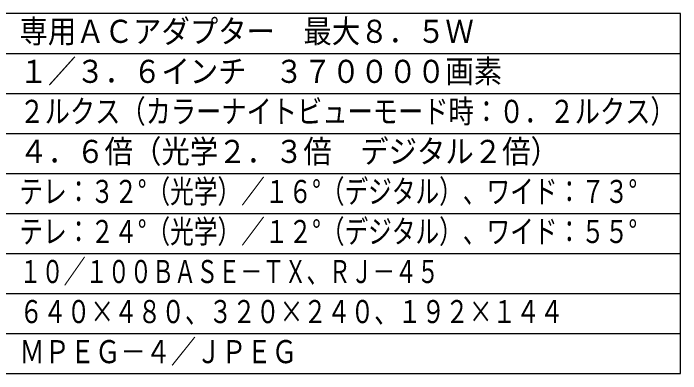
# Model space of a CAD drawing. Units: millimetres, scale not verified. Extents: x -63 to 63, y -56 to 57.
# Drawn here: x -20.8 to 62.5, y -56.4 to -11.4 of the extents above; entities that cross this region are included whole.
import ezdxf
from ezdxf.enums import TextEntityAlignment as Align

# ---------------------------------------------------------------- set-up
doc = ezdxf.new("R2010")
doc.units = ezdxf.units.MM
doc.header["$LTSCALE"] = 0.189787
doc.layers.add('0-3_MOJI1', color=2, linetype='Continuous')
doc.layers.add('0-4_WAKU', color=1, linetype='Continuous')
doc.styles.add('ＭＳ ゴシック', font='')
doc.styles.get('ＭＳ ゴシック').set_extended_font_data('MS Gothic')

msp = doc.modelspace()

# ---------------------------------------------------------------- linework, layer by layer
at = {"layer": '0-4_WAKU', "color": 4}
for p, q in [((62.5001, -11.3667), (-62.5001, -11.3667)), ((62.5001, -56.3667), (62.5001, -11.3667)), ((-62.5001, -56.3667), (62.5001, -56.3667))]:
    msp.add_line(p, q, dxfattribs=at)
at = {"layer": '0-4_WAKU'}
for p, q in [((-62.5001, -16.3667), (62.5001, -16.3667)), ((-62.5001, -21.3667), (62.5001, -21.3667)), ((-62.5001, -26.3667), (62.5001, -26.3667)), ((-62.5001, -31.3667), (62.5001, -31.3667)), ((-62.5001, -36.3667), (62.5001, -36.3667)), ((-62.5001, -41.3667), (62.5001, -41.3667)), ((-62.5001, -46.3667), (62.5001, -46.3667)), ((-62.5001, -51.3667), (62.5001, -51.3667))]:
    msp.add_line(p, q, dxfattribs=at)

# ---------------------------------------------------------------- texts
at = {"layer": '0-3_MOJI1', "style": 'ＭＳ ゴシック'}
for s, width, p in [('専用ＡＣアダプター\u3000最大８．５Ｗ', 0.9, (-20, -15.9218)), ('１／３．６インチ\u3000３７００００画素', 0.9, (-20, -20.9218)), ('２ルクス（カラーナイトビューモード時：０．２ルクス）', 0.8, (-20, -25.9218)), ('４．６倍（光学２．３倍\u3000デジタル２倍）', 0.9, (-20, -30.9218)), ('テレ：３２°（光学）／１６°（デジタル）、ワイド：７３°', 0.75, (-20, -35.9218)), ('テレ：２４°（光学）／１２°（デジタル）、ワイド：５５°', 0.75, (-20, -40.9218)), ('１０／１００ＢＡＳＥ－ＴＸ、ＲＪ－４５', 0.7, (-20, -45.9218)), ('６４０×４８０、３２０×２４０、１９２×１４４', 0.75, (-20, -50.9219)), ('ＭＰＥＧ－４／ＪＰＥＧ ', 0.8, (-20, -55.9219))]:
    msp.add_text(s, height=2.886, dxfattribs=dict(at, width=width)).set_placement(p, align=Align.BOTTOM_LEFT)

doc.saveas('drawing.dxf')
